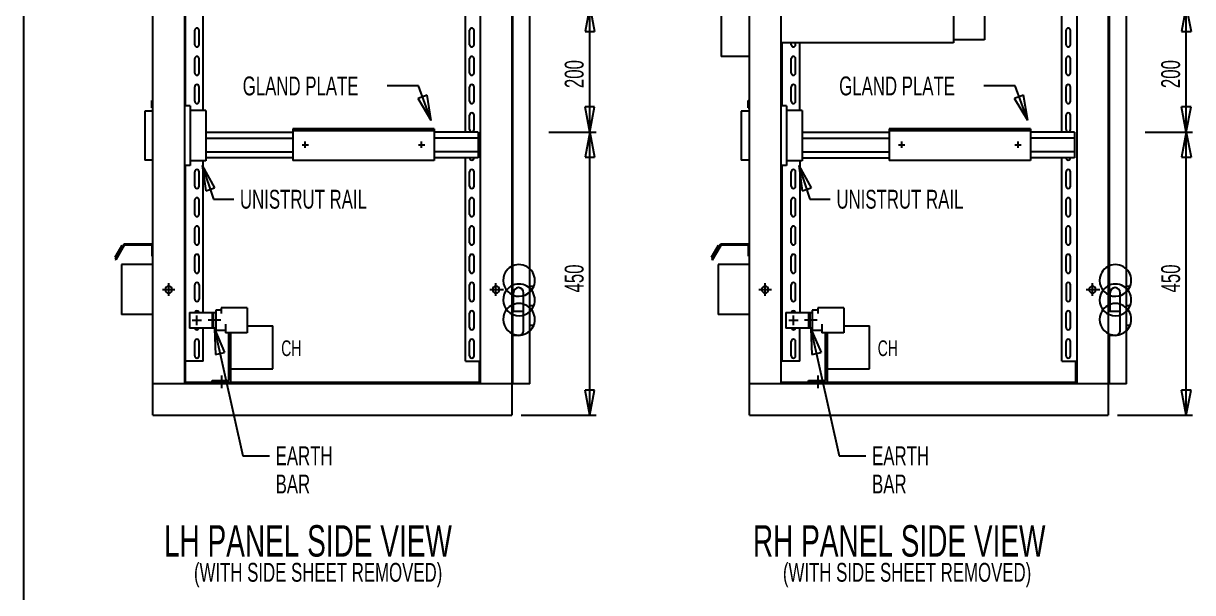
# Model space of a CAD drawing. Extents: x -5933 to 5929, y -4179 to 4187.
# Drawn here: x -5381 to -3520, y 221 to 1126 of the extents above; entities that cross this region are included whole.
import ezdxf

# ---------------------------------------------------------------- set-up
doc = ezdxf.new("R2010")
doc.units = 0
doc.linetypes.add('SINGLECENTRE', pattern=[18, 12.6, -1.8, 1.8, -1.8])
doc.linetypes.add('SOLID', pattern=[0])
doc.layers.add('1', color=7, linetype='SOLID')
doc.layers.add('2', color=7, linetype='SOLID')

msp = doc.modelspace()

# ---------------------------------------------------------------- linework, layer by layer
at = {"layer": '1', "color": 7, "linetype": 'SOLID'}
msp.add_lwpolyline([(-5381.261719, 3918.064209), (-5381.261719, -3914.350342)], dxfattribs=at)
at = {"layer": '2', "color": 7, "linetype": 'SOLID'}
for points in [[(-5175.005371, 502.964355), (-5175.005371, 2852.964355)], [(-5125.005371, 2852.964355), (-5125.005371, 552.964355)], [(-4654.005371, 2852.964355), (-4654.005371, 552.964355)], [(-4575.005371, 552.964355), (-4575.005371, 2852.964355)], [(-4225.608398, 552.964355), (-4225.608398, 2852.964355)], [(-4175.608398, 2852.964355), (-4175.608398, 552.964355)], [(-3704.608154, 2852.964355), (-3704.60791, 552.964355)], [(-3625.60791, 552.964355), (-3625.608154, 2852.964355)], [(-4604.005371, 2777.964355), (-4604.005371, 502.964355)], [(-3654.608154, 2777.964355), (-3654.60791, 502.964355)], [(-4677.505371, 953.464111), (-4677.505371, 2180.464355)], [(-3728.10791, 953.464111), (-3728.108643, 2180.4646)], [(-4602.005371, 552.964355), (-4602.005371, 1664.964355)], [(-3652.608154, 667.964355), (-3652.608154, 1664.964355)], [(-4270.608398, 1321.964355), (-4270.608398, 1073.964355)], [(-3900.608398, 1300.464355), (-3900.608398, 1095.464355)], [(-3851.608398, 1295.464355), (-3851.608398, 1100.464355)], [(-5123.005371, 995.464417), (-5123.005371, 1146.964233)], [(-5095.005371, 987.964417), (-5095.005371, 1146.964233)], [(-4479.588867, 1153.46106), (-4487.088867, 1113.46106)], [(-4479.588867, 1153.46106), (-4472.088867, 1113.46106)], [(-4479.588867, 1053.462646), (-4479.588867, 1153.46106)], [(-3530.192383, 1153.46106), (-3537.692383, 1113.46106)], [(-3530.192383, 1153.46106), (-3522.692383, 1113.46106)], [(-3530.192383, 1053.462646), (-3530.192383, 1153.46106)], [(-5108.505371, 1092.464355), (-5108.505371, 1115.464355)], [(-5101.505371, 1092.464355), (-5101.505371, 1115.464355)], [(-4671.005371, 1092.464355), (-4671.005371, 1115.464355)], [(-4664.005371, 1092.464355), (-4664.005371, 1115.464355)], [(-4487.088867, 1113.46106), (-4472.088867, 1113.46106)], [(-3851.608398, 1100.464355), (-3900.608398, 1100.464355)], [(-3721.608398, 1092.464355), (-3721.608398, 1115.464355)], [(-3714.608398, 1092.464355), (-3714.608398, 1115.464355)], [(-3537.692383, 1113.46106), (-3522.692383, 1113.46106)], [(-3900.608398, 1095.464355), (-4175.60791, 1095.464355)], [(-4173.608398, 995.464478), (-4173.608398, 1095.464355)], [(-4159.108398, 1092.464355), (-4159.108398, 1095.464355)], [(-4152.108398, 1092.464355), (-4152.108398, 1095.464355)], [(-4145.608398, 987.964478), (-4145.608398, 1095.464355)], [(-5108.505371, 1047.464355), (-5108.505371, 1070.464355)], [(-5101.505371, 1047.464355), (-5101.505371, 1070.464355)], [(-4671.005371, 1047.464355), (-4671.005371, 1070.464355)], [(-4664.005371, 1047.464355), (-4664.005371, 1070.464355)], [(-4225.608398, 1073.964355), (-4270.608398, 1073.964355)], [(-4159.108398, 1047.464355), (-4159.108398, 1070.464355)], [(-4152.108398, 1047.464355), (-4152.108398, 1070.464355)], [(-3721.608398, 1047.464355), (-3721.608398, 1070.464355)], [(-3714.608398, 1047.464355), (-3714.608398, 1070.464355)], [(-4479.588867, 953.464172), (-4479.588867, 1053.462646)], [(-3530.192383, 953.464172), (-3530.192383, 1053.462646)], [(-5108.505371, 1002.464355), (-5108.505371, 1025.464355)], [(-5101.505371, 1002.464355), (-5101.505371, 1025.464355)], [(-4752.137695, 1026.942627), (-4802.137695, 1026.942627)], [(-4732.137695, 971.942627), (-4752.137695, 1026.942627)], [(-4671.005371, 1002.464355), (-4671.005371, 1025.464355)], [(-4664.005371, 1002.464355), (-4664.005371, 1025.464355)], [(-4159.108398, 1002.464355), (-4159.108398, 1025.464355)], [(-4152.108398, 1002.464355), (-4152.108398, 1025.464355)], [(-3802.740479, 1026.942627), (-3852.740723, 1026.942627)], [(-3782.740479, 971.942627), (-3802.740479, 1026.942627)], [(-3721.608398, 1002.464355), (-3721.608398, 1025.464355)], [(-3714.608398, 1002.464355), (-3714.608398, 1025.464355)], [(-4738.758968, 1012.097439), (-4752.85587, 1006.971293)], [(-4732.137695, 971.942627), (-4752.85587, 1006.971293)], [(-4732.137695, 971.942627), (-4738.758968, 1012.097439)], [(-3789.361751, 1012.097439), (-3803.458653, 1006.971293)], [(-3782.740479, 971.942627), (-3803.458653, 1006.971293)], [(-3782.740479, 971.942627), (-3789.361751, 1012.097439)], [(-5175.005371, 986.964417), (-5188.005371, 986.964417)], [(-5188.005371, 986.964417), (-5188.005371, 908.964417)], [(-5177.005371, 991.964417), (-5177.005371, 1003.964417)], [(-5177.005371, 1003.964417), (-5175.005371, 1003.964417)], [(-5177.005371, 991.964417), (-5175.005371, 991.964417)], [(-5116.005371, 995.464417), (-5125.005371, 995.464417)], [(-5116.005371, 995.464417), (-5116.005371, 900.464417)], [(-5091.005371, 987.964417), (-5116.005371, 987.964417)], [(-5108.504883, 987.46466), (-5108.504883, 987.46466)], [(-5091.005371, 987.964417), (-5091.005371, 907.964417)], [(-4472.088867, 993.464172), (-4487.088867, 993.464172)], [(-4479.588867, 953.464172), (-4487.088867, 993.464172)], [(-4479.588867, 953.464172), (-4472.088867, 993.464172)], [(-4225.608398, 986.964478), (-4238.608398, 986.964478)], [(-4238.608398, 986.964478), (-4238.608398, 908.964478)], [(-4227.608398, 991.964478), (-4227.608398, 1003.964478)], [(-4227.608398, 1003.964478), (-4225.608398, 1003.964478)], [(-4227.608398, 991.964478), (-4225.608398, 991.964478)], [(-4166.608398, 995.464478), (-4175.608398, 995.464478)], [(-4166.608398, 995.464478), (-4166.608398, 900.464478)], [(-4141.608398, 987.964478), (-4166.608398, 987.964478)], [(-4141.608398, 987.964478), (-4141.608398, 907.964478)], [(-3522.692383, 993.464172), (-3537.692383, 993.464172)], [(-3530.192383, 953.464172), (-3537.692383, 993.464172)], [(-3530.192383, 953.464172), (-3522.692383, 993.464172)], [(-4671.005371, 957.464355), (-4671.005371, 980.464355)], [(-4664.005371, 957.464355), (-4664.005371, 980.464355)], [(-3721.608398, 957.464355), (-3721.608398, 980.464355)], [(-3714.608398, 957.464355), (-3714.608398, 980.464355)], [(-5091.005371, 953.464111), (-4952.505859, 953.464111)], [(-4952.505859, 958.464111), (-4952.505859, 908.464111)], [(-4727.505859, 958.464111), (-4952.505859, 958.464111)], [(-4727.505859, 955.464111), (-4952.505859, 955.464111)], [(-4727.505859, 958.464111), (-4727.505859, 908.464111)], [(-4657.505371, 953.464111), (-4727.505859, 953.464111)], [(-4657.505371, 953.464111), (-4657.505371, 912.464111)], [(-4545.005371, 953.464111), (-4469.588379, 953.464111)], [(-4479.588379, 953.464111), (-4487.088379, 913.464111)], [(-4479.588379, 953.464111), (-4472.088379, 913.464111)], [(-4479.588379, 728.214233), (-4479.588379, 953.464111)], [(-4141.608398, 953.464111), (-4003.108154, 953.464111)], [(-3778.108154, 958.464111), (-4003.108154, 958.464111)], [(-4003.108154, 958.464111), (-4003.108154, 908.464111)], [(-3778.108154, 955.464111), (-4003.108154, 955.464111)], [(-3778.108154, 958.464111), (-3778.108154, 908.464111)], [(-3708.108398, 953.464111), (-3778.108154, 953.464111)], [(-3708.108398, 953.464111), (-3708.108398, 912.464111)], [(-3595.608398, 953.464111), (-3520.192139, 953.464111)], [(-3530.192139, 953.464111), (-3537.692139, 913.464111)], [(-3530.192139, 953.464111), (-3522.692139, 913.464111)], [(-3530.192139, 728.214233), (-3530.192139, 953.464111)], [(-5091.005371, 943.964111), (-4952.505859, 943.964111)], [(-4937.505859, 933.464111), (-4927.505859, 933.464111)], [(-4932.505859, 928.464111), (-4932.505859, 938.464111)], [(-4752.505859, 933.464111), (-4742.505859, 933.464111)], [(-4747.505859, 928.464111), (-4747.505859, 938.464111)], [(-4657.505371, 943.964111), (-4727.505859, 943.964111)], [(-4141.608398, 943.964111), (-4003.108154, 943.964111)], [(-3988.108154, 933.464111), (-3978.108154, 933.464111)], [(-3983.108154, 928.464111), (-3983.108154, 938.464111)], [(-3803.108154, 933.464111), (-3793.108154, 933.464111)], [(-3798.108154, 928.464111), (-3798.108154, 938.464111)], [(-3708.108398, 943.964111), (-3778.108154, 943.964111)], [(-5091.005371, 921.964111), (-4952.505859, 921.964111)], [(-4952.505859, 912.464111), (-5091.005371, 912.464111)], [(-4657.505371, 921.964111), (-4727.505859, 921.964111)], [(-4657.505371, 912.464111), (-4727.505859, 912.464111)], [(-4677.505371, 588.964355), (-4677.505371, 912.464111)], [(-4487.088379, 913.464111), (-4472.088379, 913.464111)], [(-4141.608398, 921.964111), (-4003.108154, 921.964111)], [(-4141.608398, 912.464111), (-4003.108154, 912.464111)], [(-3708.108398, 921.964111), (-3778.108154, 921.964111)], [(-3708.108398, 912.464111), (-3778.108154, 912.464111)], [(-3728.10791, 588.964355), (-3728.10791, 912.464111)], [(-3537.692139, 913.464111), (-3522.692139, 913.464111)], [(-5175.005371, 908.964417), (-5188.005371, 908.964417)], [(-5116.005371, 900.464417), (-5125.005371, 900.464417)], [(-5123.005371, 554.964355), (-5123.005371, 900.464417)], [(-5123.005371, 892.903687), (-5123.005371, 900.464417)], [(-5091.005371, 907.964417), (-5116.005371, 907.964417)], [(-5096.606934, 900.308411), (-5076.842771, 864.732745)], [(-5096.606934, 900.308411), (-5091.07303, 859.989358)], [(-5096.606934, 900.308411), (-5078.720703, 846.649353)], [(-5095.005371, 666.464355), (-5095.005371, 907.964417)], [(-5095.005371, 905.306885), (-5095.005371, 907.964417)], [(-4727.505859, 908.464111), (-4952.505859, 908.464111)], [(-4225.608398, 908.964478), (-4238.608398, 908.964478)], [(-4166.608398, 900.464478), (-4175.608398, 900.464478)], [(-4173.608398, 588.964355), (-4173.608398, 900.464417)], [(-4141.608398, 907.964478), (-4166.608398, 907.964478)], [(-4147.209473, 900.308411), (-4127.44531, 864.732745)], [(-4147.209473, 900.308411), (-4141.675569, 859.989358)], [(-4147.209473, 900.308411), (-4129.323242, 846.649353)], [(-4145.608398, 907.964417), (-4145.608398, 666.464355)], [(-3778.108154, 908.464111), (-4003.108154, 908.464111)], [(-5108.505371, 867.464355), (-5108.505371, 890.464355)], [(-5101.505371, 867.464355), (-5101.505371, 890.464355)], [(-4671.005371, 867.464355), (-4671.005371, 890.464355)], [(-4664.005371, 867.464355), (-4664.005371, 890.464355)], [(-4159.108398, 867.464355), (-4159.108398, 890.464355)], [(-4152.108398, 867.464355), (-4152.108398, 890.464355)], [(-3721.608398, 867.464355), (-3721.608398, 890.464355)], [(-3714.608398, 867.464355), (-3714.608398, 890.464355)], [(-5091.07303, 859.989358), (-5076.842771, 864.732745)], [(-4141.675569, 859.989358), (-4127.44531, 864.732745)], [(-5108.505371, 822.464355), (-5108.505371, 845.464355)], [(-5101.505371, 822.464355), (-5101.505371, 845.464355)], [(-5078.720703, 846.649353), (-5046.525391, 846.649292)], [(-4671.005371, 822.464355), (-4671.005371, 845.464355)], [(-4664.005371, 822.464355), (-4664.005371, 845.464355)], [(-4159.108398, 822.464355), (-4159.108398, 845.464355)], [(-4152.108398, 822.464355), (-4152.108398, 845.464355)], [(-4129.323242, 846.649353), (-4097.12793, 846.649292)], [(-3721.608398, 822.464355), (-3721.608398, 845.464355)], [(-3714.608398, 822.464355), (-3714.608398, 845.464355)], [(-5108.505371, 777.464355), (-5108.505371, 800.464355)], [(-5101.505371, 777.464355), (-5101.505371, 800.464355)], [(-4671.005371, 777.464355), (-4671.005371, 800.464355)], [(-4664.005371, 777.464355), (-4664.005371, 800.464355)], [(-4159.108398, 777.464355), (-4159.108398, 800.464355)], [(-4152.108398, 777.464355), (-4152.108398, 800.464355)], [(-3721.608398, 777.464355), (-3721.608398, 800.464355)], [(-3714.608398, 777.464355), (-3714.608398, 800.464355)], [(-5235.237793, 754.313721), (-5224.237793, 773.366211)], [(-5221.005371, 774.964355), (-5235.005371, 750.715576)], [(-5233.706543, 749.965576), (-5220.13916, 773.464355)], [(-5224.237793, 773.366211), (-5222.505371, 772.366211)], [(-5175.005371, 774.964355), (-5221.005371, 774.964355)], [(-5176.505371, 773.464355), (-5220.13916, 773.464355)], [(-5176.505371, 755.964355), (-5176.505371, 773.464355)], [(-4285.84082, 754.313721), (-4274.84082, 773.366211)], [(-4271.608398, 774.964355), (-4285.608398, 750.715576)], [(-4284.30957, 749.965576), (-4270.742676, 773.464355)], [(-4274.84082, 773.366211), (-4273.108398, 772.366211)], [(-4225.608398, 774.964355), (-4271.608398, 774.964355)], [(-4227.108398, 773.464355), (-4270.742676, 773.464355)], [(-4227.108398, 755.964355), (-4227.108398, 773.464355)], [(-5235.237793, 754.313721), (-5233.505371, 753.313721)], [(-5233.706543, 749.965576), (-5235.005371, 750.715576)], [(-5175.005371, 755.964355), (-5176.505371, 755.964355)], [(-5108.505371, 732.464355), (-5108.505371, 755.464355)], [(-5101.505371, 732.464355), (-5101.505371, 755.464355)], [(-4671.005371, 732.464355), (-4671.005371, 755.464355)], [(-4664.005371, 732.464355), (-4664.005371, 755.464355)], [(-4285.84082, 754.313721), (-4284.108398, 753.313721)], [(-4284.30957, 749.965576), (-4285.608398, 750.715576)], [(-4225.608398, 755.964355), (-4227.108398, 755.964355)], [(-4159.108398, 732.464355), (-4159.108398, 755.464355)], [(-4152.108398, 732.464355), (-4152.108398, 755.464355)], [(-3721.608398, 732.464355), (-3721.608398, 755.464355)], [(-3714.608398, 732.464355), (-3714.608398, 755.464355)], [(-5175.005371, 742.964355), (-5225.005371, 742.964355)], [(-5225.005371, 742.964355), (-5225.005371, 662.964355)], [(-4479.588379, 502.964325), (-4479.588379, 728.214233)], [(-4225.608398, 742.964355), (-4275.608398, 742.964355)], [(-4275.608398, 742.964355), (-4275.608398, 662.964355)], [(-3530.192139, 502.964325), (-3530.192139, 728.214233)], [(-5150.005371, 692.964355), (-5150.005371, 712.964355)], [(-5108.505371, 687.464355), (-5108.505371, 710.464355)], [(-5101.505371, 710.464355), (-5101.505371, 687.464355)], [(-4671.005371, 687.464355), (-4671.005371, 710.464355)], [(-4664.005371, 687.464355), (-4664.005371, 710.464355)], [(-4629.005371, 692.964355), (-4629.005371, 712.964355)], [(-4569.005371, 707.964355), (-4575.005371, 707.964355)], [(-4200.608398, 692.964355), (-4200.608398, 712.964355)], [(-4159.108398, 687.464355), (-4159.108398, 710.464355)], [(-4152.108398, 687.464355), (-4152.108398, 710.464355)], [(-3721.608398, 710.464355), (-3721.608398, 687.464355)], [(-3714.608398, 687.464355), (-3714.608398, 710.464355)], [(-3679.608154, 692.964355), (-3679.608154, 712.964355)], [(-3619.608154, 707.964355), (-3625.608154, 707.964355)], [(-5160.005371, 702.964355), (-5140.005371, 702.964355)], [(-4639.005371, 702.964355), (-4617.199707, 702.964355)], [(-4601.005371, 667.964355), (-4601.005371, 697.964355)], [(-4585.005371, 637.964355), (-4585.005371, 697.964355)], [(-4210.608398, 702.964355), (-4190.608398, 702.964355)], [(-3689.608154, 702.964355), (-3667.80249, 702.964355)], [(-3651.608154, 667.964355), (-3651.608154, 697.964355)], [(-3635.608154, 637.964355), (-3635.608154, 697.964355)], [(-5066.320801, 673.964355), (-5066.383301, 664.904541)], [(-5025.005371, 673.964355), (-5066.320801, 673.964355)], [(-5025.005371, 673.964355), (-5025.005371, 633.964355)], [(-4569.005371, 676.964355), (-4575.005371, 676.964355)], [(-4116.923828, 673.964355), (-4116.986328, 664.904541)], [(-4075.608154, 673.964355), (-4116.923828, 673.964355)], [(-4075.608154, 673.964355), (-4075.608154, 633.964355)], [(-3619.608154, 676.964355), (-3625.608154, 676.964355)], [(-5175.005371, 662.964355), (-5225.005371, 662.964355)], [(-5117.005371, 666.464355), (-5075.005371, 666.464355)], [(-5117.005371, 666.464355), (-5117.005371, 641.464355)], [(-5112.505371, 653.964355), (-5097.505371, 653.964355)], [(-5105.005371, 646.464355), (-5105.005371, 661.464355)], [(-5067.009277, 653.964355), (-5087.379395, 653.964355)], [(-5081.005371, 666.464355), (-5081.005371, 641.464355)], [(-5079.005371, 666.464355), (-5079.005371, 641.464355)], [(-5066.349121, 669.904297), (-5075.005371, 669.964844)], [(-5075.005371, 669.93457), (-5075.005371, 637.909912)], [(-4671.005371, 642.464355), (-4671.005371, 665.464355)], [(-4664.005371, 642.464355), (-4664.005371, 665.464355)], [(-4585.005371, 667.964355), (-4604.005371, 667.964355)], [(-4225.608398, 662.964355), (-4275.608398, 662.964355)], [(-4167.608398, 666.464355), (-4125.608398, 666.464355)], [(-4167.608398, 666.464355), (-4167.608398, 641.464355)], [(-4163.108398, 653.964355), (-4148.108398, 653.964355)], [(-4155.608398, 646.464355), (-4155.608398, 661.464355)], [(-4117.612305, 653.964355), (-4137.982422, 653.964355)], [(-4131.608398, 666.464355), (-4131.608398, 641.464355)], [(-4129.608398, 666.464355), (-4129.608398, 641.464355)], [(-4116.952148, 669.904297), (-4125.608398, 669.964844)], [(-4125.608398, 669.93457), (-4125.608398, 637.909912)], [(-3721.608398, 642.464355), (-3721.608398, 665.464355)], [(-3714.608398, 642.464355), (-3714.608398, 665.464355)], [(-3635.608154, 667.964355), (-3654.608154, 667.964355)], [(-5075.005371, 641.464355), (-5117.005371, 641.464355)], [(-5095.005371, 588.964355), (-5095.005371, 641.464355)], [(-5077.105957, 640.219482), (-5061.048099, 602.824361)], [(-5077.105957, 640.219482), (-5075.685734, 599.54722)], [(-5077.105957, 640.219482), (-5031.927246, 438.424805)], [(-5059.572754, 637.856201), (-5075.005371, 637.963867)], [(-5059.502441, 647.855713), (-5059.600098, 633.964355)], [(-5025.005371, 633.964355), (-5059.600098, 633.964355)], [(-5054.005859, 557.964355), (-5054.005859, 633.964355)], [(-5051.005859, 554.964355), (-5051.005859, 633.964355)], [(-5025.005859, 644.964355), (-4984.005859, 644.964355)], [(-4984.005859, 576.968506), (-4984.005859, 644.964355)], [(-4569.005371, 645.964355), (-4575.005371, 645.964355)], [(-4125.608398, 641.464355), (-4167.608398, 641.464355)], [(-4145.608398, 588.964355), (-4145.608398, 641.464355)], [(-4127.708984, 640.219482), (-4111.65117, 602.824343)], [(-4127.708984, 640.219482), (-4126.288808, 599.547219)], [(-4127.708984, 640.219482), (-4082.530518, 438.424805)], [(-4110.175781, 637.856201), (-4125.608398, 637.963867)], [(-4110.105469, 647.855713), (-4110.203125, 633.964355)], [(-4075.608154, 633.964355), (-4110.203125, 633.964355)], [(-4104.608398, 557.964355), (-4104.608398, 633.964355)], [(-4101.608398, 554.964355), (-4101.608398, 633.964355)], [(-4075.608154, 644.964355), (-4034.608398, 644.964355)], [(-4034.608398, 576.968506), (-4034.608398, 644.964355)], [(-3619.608154, 645.964355), (-3625.608154, 645.964355)], [(-5108.505371, 597.464355), (-5108.505371, 620.464355)], [(-5101.505371, 597.464355), (-5101.505371, 620.464355)], [(-4671.005859, 597.464355), (-4671.005859, 620.464355)], [(-4664.005859, 597.464355), (-4664.005859, 620.464355)], [(-4593.005371, 629.964355), (-4604.005371, 629.964355)], [(-4602.005371, 552.964355), (-4602.005371, 629.964355)], [(-4159.108398, 597.464355), (-4159.108398, 620.464355)], [(-4152.108398, 597.464355), (-4152.108398, 620.464355)], [(-3721.608398, 597.464355), (-3721.608398, 620.464355)], [(-3714.608398, 597.464355), (-3714.608398, 620.464355)], [(-3643.608154, 629.964355), (-3654.608154, 629.964355)], [(-3652.60791, 552.964355), (-3652.608154, 629.964355)], [(-5075.685734, 599.54722), (-5061.048099, 602.824361)], [(-4126.288808, 599.547219), (-4111.65117, 602.824343)], [(-5095.005371, 588.964355), (-5123.005371, 588.964355)], [(-5051.005859, 576.964355), (-4984.005859, 576.964355)], [(-4677.505371, 588.964355), (-4654.005371, 588.964355)], [(-4656.005371, 588.964355), (-4656.005371, 554.964355)], [(-4656.005371, 588.964355), (-4654.005371, 588.964355)], [(-4145.608398, 588.964355), (-4173.608398, 588.964355)], [(-4101.608398, 576.964355), (-4034.608398, 576.964355)], [(-3728.10791, 588.964355), (-3704.60791, 588.964355)], [(-3706.608154, 588.964355), (-3706.608154, 554.964355)], [(-5066.005859, 565.964355), (-5066.005859, 545.964355)], [(-4116.608398, 565.964355), (-4116.608398, 545.964355)], [(-4575.005371, 552.964355), (-5175.005371, 552.964355)], [(-5123.005371, 554.964355), (-5110.005371, 554.964355)], [(-4656.005371, 554.964355), (-5123.005371, 554.964355)], [(-5081.005859, 557.964355), (-5054.005859, 557.964355)], [(-5081.005859, 554.964355), (-5081.005859, 557.964355)], [(-4656.005371, 554.964355), (-4669.005371, 554.964355)], [(-4472.088379, 542.964325), (-4487.088379, 542.964325)], [(-4479.588379, 502.964325), (-4487.088379, 542.964325)], [(-4479.588379, 502.964325), (-4472.088379, 542.964325)], [(-3625.60791, 552.964355), (-4225.608398, 552.964355)], [(-4225.608398, 502.964355), (-4225.608398, 552.964355)], [(-4173.608398, 554.964355), (-4160.608398, 554.964355)], [(-3706.608398, 554.964355), (-4173.608398, 554.964355)], [(-4131.608398, 557.964355), (-4104.608398, 557.964355)], [(-4131.608398, 554.964355), (-4131.608398, 557.964355)], [(-3706.608154, 554.964355), (-3719.60791, 554.964355)], [(-3522.692139, 542.964325), (-3537.692139, 542.964325)], [(-3530.192139, 502.964325), (-3537.692139, 542.964325)], [(-3530.192139, 502.964325), (-3522.692139, 542.964325)], [(-5175.005371, 502.964355), (-4604.005371, 502.964355)], [(-4589.005371, 502.964355), (-4469.588379, 502.964325)], [(-4225.608398, 502.964355), (-3654.60791, 502.964355)], [(-3639.608398, 502.964355), (-3520.192139, 502.964325)], [(-5031.927246, 438.424805), (-4989.76123, 438.424805)], [(-4082.530518, 438.424805), (-4040.364258, 438.424805)]]:
    msp.add_lwpolyline(points, dxfattribs=at)
for points in [[(-5101.505371, 1115.464355, 1), (-5108.505371, 1115.464355, 1)], [(-4664.005371, 1115.464355, 1), (-4671.005371, 1115.464355, 1)], [(-3714.608398, 1115.464355, 1), (-3721.608398, 1115.464355, 1)], [(-5108.505371, 1092.464355, 1), (-5101.505371, 1092.464355, 1)], [(-4671.005371, 1092.464355, 1), (-4664.005371, 1092.464355, 1)], [(-4159.108398, 1092.464355, 1), (-4152.108398, 1092.464355, 1)], [(-3721.608398, 1092.464355, 1), (-3714.608398, 1092.464355, 1)], [(-5101.505371, 1070.464355, 1), (-5108.505371, 1070.464355, 1)], [(-4664.005371, 1070.464355, 1), (-4671.005371, 1070.464355, 1)], [(-4152.108398, 1070.464355, 1), (-4159.108398, 1070.464355, 1)], [(-3714.608398, 1070.464355, 1), (-3721.608398, 1070.464355, 1)], [(-5108.505371, 1047.464355, 1), (-5101.505371, 1047.464355, 1)], [(-4671.005371, 1047.464355, 1), (-4664.005371, 1047.464355, 1)], [(-4159.108398, 1047.464355, 1), (-4152.108398, 1047.464355, 1)], [(-3721.608398, 1047.464355, 1), (-3714.608398, 1047.464355, 1)], [(-5101.505371, 1025.464355, 1), (-5108.505371, 1025.464355, 1)], [(-4664.005371, 1025.464355, 1), (-4671.005371, 1025.464355, 1)], [(-4152.108398, 1025.464355, 1), (-4159.108398, 1025.464355, 1)], [(-3714.608398, 1025.464355, 1), (-3721.608398, 1025.464355, 1)], [(-5108.505371, 1002.464355, 1), (-5101.505371, 1002.464355, 1)], [(-4671.005371, 1002.464355, 1), (-4664.005371, 1002.464355, 1)], [(-4159.108398, 1002.464355, 1), (-4152.108398, 1002.464355, 1)], [(-3721.608398, 1002.464355, 1), (-3714.608398, 1002.464355, 1)], [(-4664.005371, 980.464355, 1), (-4671.005371, 980.464355, 1)], [(-3714.608398, 980.464355, 1), (-3721.608398, 980.464355, 1)], [(-4671.005371, 957.464355, 1), (-4664.005371, 957.464355, 1)], [(-3721.608398, 957.464355, 1), (-3714.608398, 957.464355, 1)], [(-4671.005371, 912.464355, 1), (-4664.005371, 912.464355, 1)], [(-3721.608398, 912.464355, 1), (-3714.608398, 912.464355, 1)], [(-5101.505371, 890.464355, 1), (-5108.505371, 890.464355, 1)], [(-4664.005371, 890.464355, 1), (-4671.005371, 890.464355, 1)], [(-4152.108398, 890.464355, 1), (-4159.108398, 890.464355, 1)], [(-3714.608398, 890.464355, 1), (-3721.608398, 890.464355, 1)], [(-5108.505371, 867.464355, 1), (-5101.505371, 867.464355, 1)], [(-4671.005371, 867.464355, 1), (-4664.005371, 867.464355, 1)], [(-4159.108398, 867.464355, 1), (-4152.108398, 867.464355, 1)], [(-3721.608398, 867.464355, 1), (-3714.608398, 867.464355, 1)], [(-5101.505371, 845.464355, 1), (-5108.505371, 845.464355, 1)], [(-4664.005371, 845.464355, 1), (-4671.005371, 845.464355, 1)], [(-4152.108398, 845.464355, 1), (-4159.108398, 845.464355, 1)], [(-3714.608398, 845.464355, 1), (-3721.608398, 845.464355, 1)], [(-5108.505371, 822.464355, 1), (-5101.505371, 822.464355, 1)], [(-4671.005371, 822.464355, 1), (-4664.005371, 822.464355, 1)], [(-4159.108398, 822.464355, 1), (-4152.108398, 822.464355, 1)], [(-3721.608398, 822.464355, 1), (-3714.608398, 822.464355, 1)], [(-5101.505371, 800.464355, 1), (-5108.505371, 800.464355, 1)], [(-4664.005371, 800.464355, 1), (-4671.005371, 800.464355, 1)], [(-4152.108398, 800.464355, 1), (-4159.108398, 800.464355, 1)], [(-3714.608398, 800.464355, 1), (-3721.608398, 800.464355, 1)], [(-5108.505371, 777.464355, 1), (-5101.505371, 777.464355, 1)], [(-4671.005371, 777.464355, 1), (-4664.005371, 777.464355, 1)], [(-4159.108398, 777.464355, 1), (-4152.108398, 777.464355, 1)], [(-3721.608398, 777.464355, 1), (-3714.608398, 777.464355, 1)], [(-5101.505371, 755.464355, 1), (-5108.505371, 755.464355, 1)], [(-4664.005371, 755.464355, 1), (-4671.005371, 755.464355, 1)], [(-4152.108398, 755.464355, 1), (-4159.108398, 755.464355, 1)], [(-3714.608398, 755.464355, 1), (-3721.608398, 755.464355, 1)], [(-5108.505371, 732.464355, 1), (-5101.505371, 732.464355, 1)], [(-4671.005371, 732.464355, 1), (-4664.005371, 732.464355, 1)], [(-4569.004883, 707.964111, 1), (-4615.80566, 726.964774, 1), (-4569.004883, 707.964111, 1)], [(-4159.108398, 732.464355, 1), (-4152.108398, 732.464355, 1)], [(-3721.608398, 732.464355, 1), (-3714.608398, 732.464355, 1)], [(-3619.607909, 707.96436, 1), (-3666.409106, 726.964574, 1), (-3619.607909, 707.96436, 1)], [(-5144.505371, 702.964355, 1), (-5155.505371, 702.964356, 1), (-5144.505371, 702.964355, 1)], [(-5101.505371, 710.464355, 1), (-5108.505371, 710.464355, 1)], [(-4664.005371, 710.464355, 1), (-4671.005371, 710.464355, 1)], [(-4623.505371, 702.964355, 1), (-4634.505371, 702.964356, 1), (-4623.505371, 702.964355, 1)], [(-4569.004883, 676.964111, 1), (-4615.80566, 695.964774, 1), (-4569.004883, 676.964111, 1)], [(-4195.108398, 702.964355, 1), (-4206.108398, 702.964356, 1), (-4195.108398, 702.964355, 1)], [(-4152.108398, 710.464355, 1), (-4159.108398, 710.464355, 1)], [(-3714.608398, 710.464355, 1), (-3721.608398, 710.464355, 1)], [(-3674.108154, 702.964355, 1), (-3685.108154, 702.964356, 1), (-3674.108154, 702.964355, 1)], [(-3619.607909, 676.96436, 1), (-3666.409106, 695.964574, 1), (-3619.607909, 676.96436, 1)], [(-4585.005371, 697.964355, 1), (-4601.005371, 697.964355, 1)], [(-3635.608154, 697.964355, 1), (-3651.608154, 697.964355, 1)], [(-5108.505371, 687.464355, 1), (-5101.505371, 687.464355, 1)], [(-4671.005371, 687.464355, 1), (-4664.005371, 687.464355, 1)], [(-4569.004883, 645.964111, 1), (-4615.80566, 664.964774, 1), (-4569.004883, 645.964111, 1)], [(-4159.108398, 687.464355, 1), (-4152.108398, 687.464355, 1)], [(-3721.608398, 687.464355, 1), (-3714.608398, 687.464355, 1)], [(-3619.607909, 645.96436, 1), (-3666.409106, 664.964574, 1), (-3619.607909, 645.96436, 1)], [(-5101.651367, 666.464111, 0.745363), (-5108.359275, 666.464448, 0.745363)], [(-4664.005371, 665.464355, 1), (-4671.005371, 665.464355, 1)], [(-4152.254355, 666.464222, 0.74535), (-4158.962363, 666.464488, 0.74535)], [(-3714.608398, 665.464355, 1), (-3721.608398, 665.464355, 1)], [(-5108.359375, 641.464111, 0.745337), (-5101.651267, 641.464448, 0.745337)], [(-4671.005371, 642.464355, 1), (-4664.005371, 642.464355, 1)], [(-4593.005371, 629.964355, 0.414214), (-4585.005371, 637.964355, 0.414214)], [(-4158.962363, 641.464222, 0.74535), (-4152.254355, 641.464489, 0.74535)], [(-3721.608398, 642.464355, 1), (-3714.608398, 642.464355, 1)], [(-3643.608154, 629.964355, 0.414214), (-3635.608154, 637.964355, 0.414214)], [(-5101.505371, 620.464355, 1), (-5108.505371, 620.464355, 1)], [(-4664.005859, 620.464355, 1), (-4671.005859, 620.464355, 1)], [(-4152.108398, 620.464355, 1), (-4159.108398, 620.464355, 1)], [(-3714.608398, 620.464355, 1), (-3721.608398, 620.464355, 1)], [(-5108.505371, 597.464355, 1), (-5101.505371, 597.464355, 1)], [(-4671.005859, 597.464355, 1), (-4664.005859, 597.464355, 1)], [(-4159.108398, 597.464355, 1), (-4152.108398, 597.464355, 1)], [(-3721.608398, 597.464355, 1), (-3714.608398, 597.464355, 1)]]:
    msp.add_lwpolyline(points, format="xyb", dxfattribs=at)

# ---------------------------------------------------------------- texts
at = {"layer": '2', "color": 7, "linetype": 'SOLID', "width": 0.666667}
for s, p in [('200', (-4489.588867, 1023.462891)), ('200', (-3540.192383, 1023.462891)), ('450', (-4489.588379, 698.214355)), ('450', (-3540.192139, 698.214111))]:
    msp.add_text(s, height=30, rotation=90, dxfattribs=at).set_placement(p)
for s, height, p in [('GLAND PLATE', 30, (-5032.137695, 1011.942627)), ('GLAND PLATE', 30, (-4082.740723, 1011.942627)), ('UNISTRUT RAIL', 30, (-5036.525391, 831.649353)), ('UNISTRUT RAIL', 30, (-4087.12793, 831.649353)), ('CH', 25, (-4970.870117, 597.059814)), ('CH', 25, (-4021.472656, 597.059814)), ('EARTH', 30, (-4979.76123, 423.424805)), ('EARTH', 30, (-4030.364258, 423.424805)), ('BAR', 30, (-4979.76123, 378.424805)), ('BAR', 30, (-4030.364258, 378.424805))]:
    msp.add_text(s, height=height, dxfattribs=at).set_placement(p)
at = {"layer": '2', "color": 7, "linetype": 'SINGLECENTRE', "width": 0.666667}
for s, height, p in [('LH PANEL SIDE VIEW', 50, (-5157.507935, 277.964355)), ('RH PANEL SIDE VIEW', 50, (-4220.052613, 277.964355)), ('(WITH SIDE SHEET REMOVED)', 30, (-5109.730143, 237.964355)), ('(WITH SIDE SHEET REMOVED)', 30, (-4172.274821, 237.964355))]:
    msp.add_text(s, height=height, dxfattribs=at).set_placement(p)

doc.saveas('drawing.dxf')
